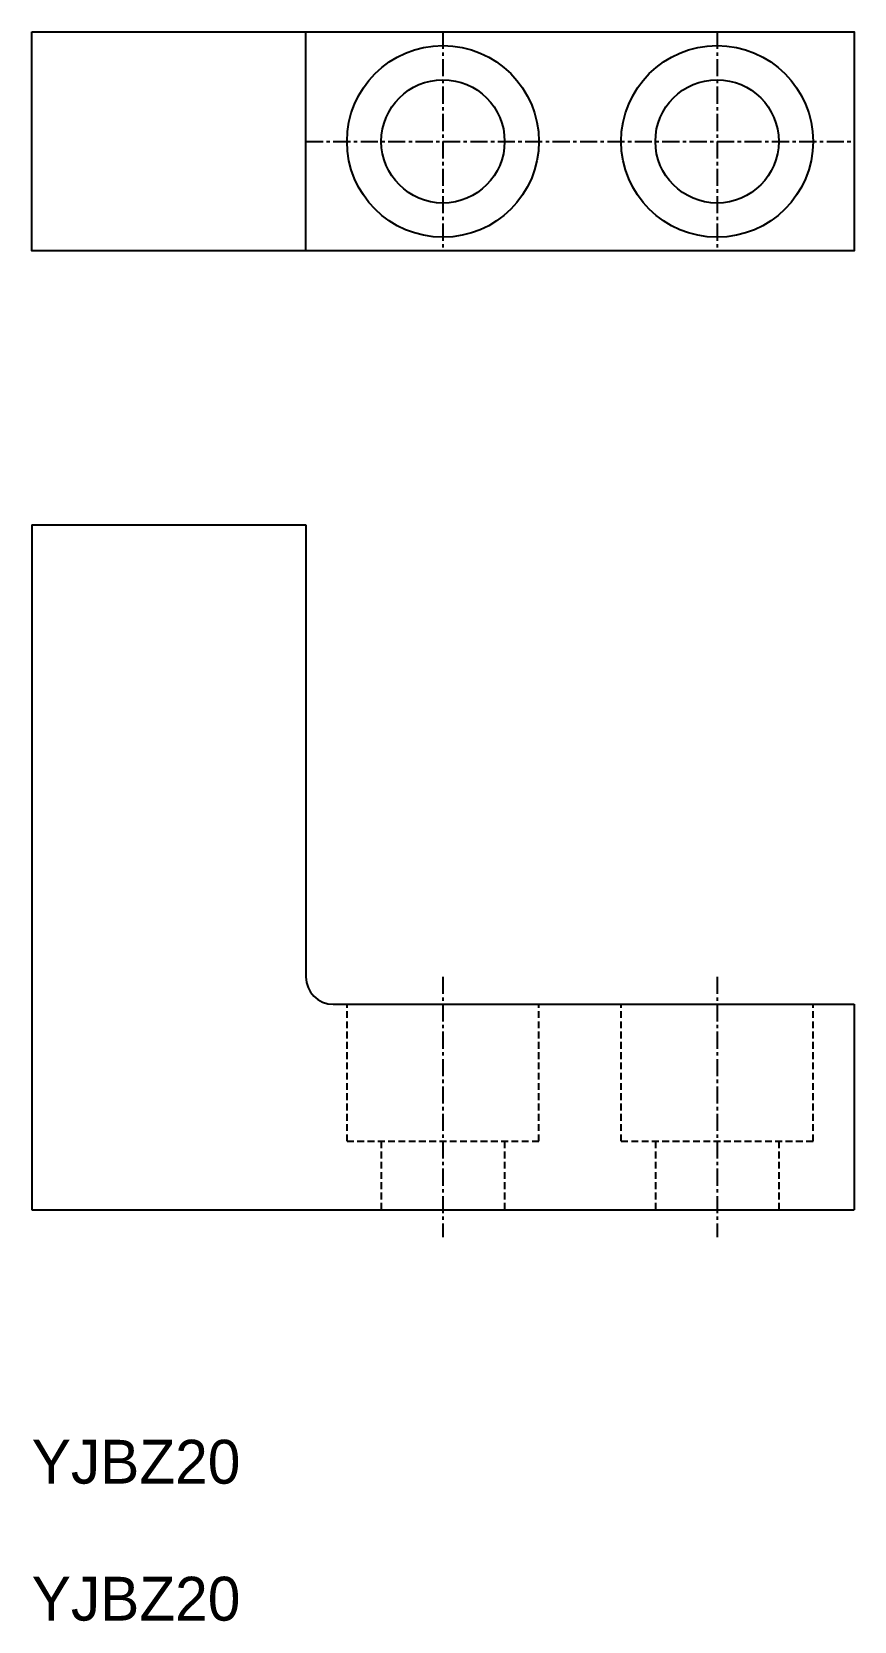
# Model space of a CAD drawing. Extents: x -5904 to -5844, y -879 to -763.
import ezdxf

# ---------------------------------------------------------------- set-up
doc = ezdxf.new("R2010")
doc.units = 0
doc.linetypes.add('CENTER', pattern=[2, 1.25, -0.25, 0.25, -0.25])
doc.linetypes.add('DASHED', pattern=[0.75, 0.5, -0.25])
doc.layers.get('0').update_dxf_attribs({"linetype": 'CONTINUOUS'})
doc.layers.add('CENTER', color=1, linetype='CENTER')

msp = doc.modelspace()

# ---------------------------------------------------------------- linework, layer by layer
at = {"color": 7, "linetype": 'CONTINUOUS'}
for p, q in [((-5883.7, -778.79), (-5883.7, -762.79)), ((-5903.7, -798.79), (-5903.7, -848.79)), ((-5903.7, -798.79), (-5883.7, -798.79)), ((-5883.7, -798.79), (-5883.7, -831.79)), ((-5881.7, -833.79), (-5843.7, -833.79)), ((-5843.7, -833.79), (-5843.7, -848.79)), ((-5903.7, -848.79), (-5843.7, -848.79))]:
    msp.add_line(p, q, dxfattribs=at)
at = {"color": 3, "linetype": 'DASHED'}
for p, q in [((-5880.7, -843.79), (-5880.7, -833.79)), ((-5866.7, -843.79), (-5866.7, -833.79)), ((-5860.7, -843.79), (-5860.7, -833.79)), ((-5846.7, -843.79), (-5846.7, -833.79)), ((-5880.7, -843.79), (-5866.7, -843.79)), ((-5878.2, -843.79), (-5878.2, -848.79)), ((-5869.2, -843.79), (-5869.2, -848.79)), ((-5860.7, -843.79), (-5846.7, -843.79)), ((-5858.2, -843.79), (-5858.2, -848.79)), ((-5849.2, -843.79), (-5849.2, -848.79))]:
    msp.add_line(p, q, dxfattribs=at)
at = {"color": 7, "linetype": 'CONTINUOUS'}
msp.add_lwpolyline([(-5903.7, -762.79), (-5843.7, -762.79), (-5843.7, -778.79), (-5903.7, -778.79)], close=True, dxfattribs=at)
for centre, radius in [((-5873.7, -770.79), 7), ((-5853.7, -770.79), 7), ((-5873.7, -770.79), 4.5), ((-5853.7, -770.79), 4.5)]:
    msp.add_circle(centre, radius, dxfattribs=at)
msp.add_arc((-5881.7, -831.79), 2, 180, 270, dxfattribs=at)
at = {"layer": 'CENTER', "color": 1, "linetype": 'CENTER'}
for p, q in [((-5873.7, -762.79), (-5873.7, -778.79)), ((-5853.7, -762.79), (-5853.7, -778.79)), ((-5883.7, -770.79), (-5843.7, -770.79)), ((-5873.7, -831.79), (-5873.7, -850.79)), ((-5853.7, -831.79), (-5853.7, -850.79))]:
    msp.add_line(p, q, dxfattribs=at)

# ---------------------------------------------------------------- texts
at = {"color": 7, "linetype": 'CONTINUOUS'}
for p in [(-5903.7, -868.79), (-5903.7, -878.79)]:
    msp.add_text('YJBZ20', height=3.2, dxfattribs=at).set_placement(p)

doc.saveas('drawing.dxf')
